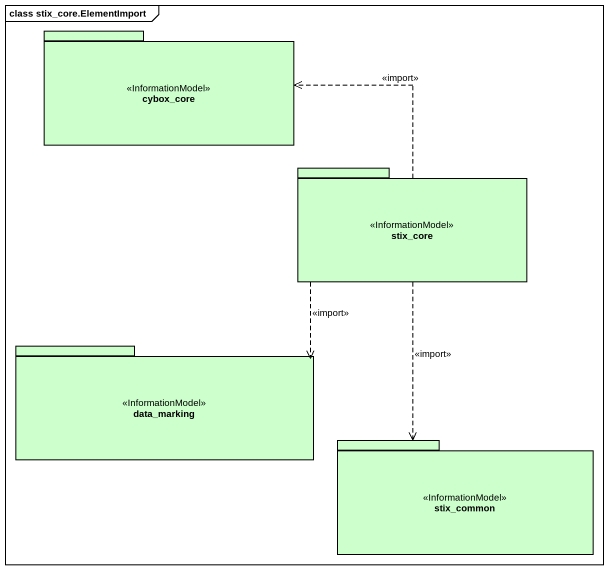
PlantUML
@startuml
mainframe class stix_core.ElementImport
package cybox_core <<InformationModel>> #CCFFCC {
}
package stix_core <<InformationModel>> #CCFFCC {
}
package data_marking <<InformationModel>> #CCFFCC {
}
package stix_common <<InformationModel>> #CCFFCC {
}
stix_core .left.> cybox_core : <<import>>
stix_core ..> data_marking : <<import>>
stix_core ..> stix_common : <<import>>
@enduml
